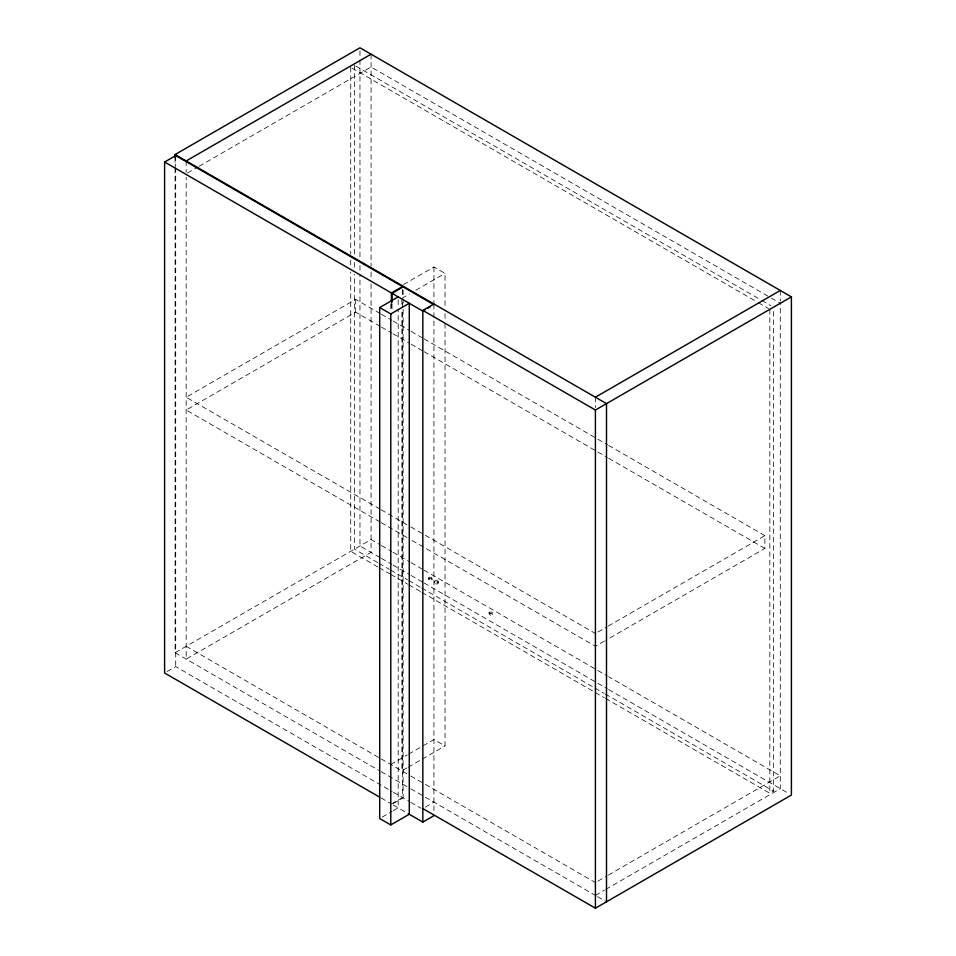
<?xml version="1.0" encoding="UTF-8"?>
<svg xmlns="http://www.w3.org/2000/svg" width="956" height="956" viewBox="0 0 956 956"><rect width="100%" height="100%" fill="white"/><g stroke="black" fill="none" stroke-linecap="round" stroke-linejoin="round"><path stroke-width="0.72" stroke-dasharray="4.78 3.58" d="M488.946 612.892L489.771 611.995L492.077 612.27L492.734 614.493L490.488 615.437L488.946 612.892L490.99 614.075L492.699 613.346M428.491 579.42L430.236 578.404A1.745 1.004 0 0 1 431.849 579.802A1.745 1.004 0 0 1 429.005 580.125L429.005 577.281L431.467 577.281A1.745 1.004 0 0 1 430.905 578.918A1.745 1.004 0 0 1 428.491 577.986M434.657 581.547L435.171 580.842A1.745 1.004 0 0 1 437.776 580.937A1.745 1.004 0 0 1 437.274 582.419L435.948 582.527A1.745 1.004 0 0 1 434.657 581.547L434.657 582.969M489.137 613.788L491.193 613.37L492.734 614.493M187.472 173.012L197.808 167.049M199.099 166.296L371.071 67.016L769.974 297.328M380.189 313.532L355.656 299.371L186.169 397.23L379.819 509.022M380.189 326.343L355.656 312.182L186.169 410.04L379.819 521.833M403.48 284.577L433.928 266.987L445.03 273.392L445.03 307.677M401.89 298.308L409.503 293.91M415.848 290.242L445.03 273.392M175.079 167.969L175.079 652.721L371.071 539.566L380.106 544.777M167.073 671.578L175.701 666.595L392.187 791.58M597.978 632.012L606.964 626.825M608.243 626.084L764.896 535.647L764.896 548.457L605.686 640.377M390.789 764.442L407.292 754.917M408.559 754.188L433.928 739.538L445.03 745.943L445.03 322.59M604.395 641.118L595.409 646.304L410.805 539.722M406.957 767.919L401.89 770.847L401.89 310.234M408.224 767.19L420.915 759.865M422.182 759.124L445.03 745.943M391.41 803.948L402.5 797.543L402.5 308.908M393.251 803.59L403.121 797.89L409.538 801.594M382.161 817.105L392.02 811.417M393.251 810.7L398.186 807.856L398.186 308.8M425.3 807.139L433.928 802.168M597.99 881.085L607.048 875.863M608.339 875.11L780.299 775.83L608.602 676.705M605.554 698.43L769.831 793.265L773.524 791.138L773.524 310.186M595.409 895.39L604.455 890.167M605.757 889.415L780.299 788.64L780.299 302.407M771.265 298.069L780.299 303.279M355.728 65.988L760.594 299.73M761.884 300.483L770.942 305.705M352.023 68.115L756.997 301.929M758.275 302.67L768.54 308.597M381.48 314.285L391.805 320.248M393.095 320.989L409.885 330.68M411.176 331.421L422.791 338.137M424.082 338.878L607.395 444.719M608.685 445.46L764.896 535.647M381.48 327.095L391.805 333.058M393.095 333.799L409.885 343.491M411.176 344.232L422.791 350.936M424.082 351.689L607.395 457.518M608.685 458.271L764.896 548.457M381.109 509.775L409.515 526.17M410.805 526.911L595.409 633.493M381.109 522.585L409.515 538.981M381.396 545.529L391.721 551.493M393.012 552.233L409.801 561.925M411.092 562.666L422.707 569.37M423.998 570.123L607.311 675.952M380.106 557.587L359.97 545.972L359.97 274.515M381.396 558.34L391.721 564.303M393.012 565.044L409.801 574.735M411.092 575.476L422.707 582.18M423.998 582.933L607.311 688.762M608.602 689.515L788.927 793.623M377.716 562.606L354.425 549.174L354.425 274.348M379.006 563.359L389.355 569.334M390.645 570.075L407.459 579.79M408.75 580.531L420.401 587.259M421.692 588L593.724 687.328M595.026 688.069L604.072 693.303M605.363 694.044L773.524 791.138M377.895 566.992L350.733 551.301L350.733 271.994M379.185 567.733L389.534 573.708M390.825 574.46L407.65 584.164M408.941 584.905L420.58 591.633M421.871 592.373L593.915 691.702M595.206 692.455L604.264 697.677M186.169 646.316L379.819 758.108M381.109 758.861L409.515 775.256M410.805 775.997L595.409 882.579M175.079 652.721L379.819 770.918M381.109 771.659L409.515 788.067M410.805 788.808L596.197 895.844M597.488 896.585L606.498 901.795M393.478 792.333L402.5 797.543M410.817 802.347L421.094 808.274M381.097 797.985L390.12 803.195M393.31 805.036L409.276 814.261M438.087 581.284L438.147 582.969A1.745 1.004 0 0 1 435.948 583.949L434.884 583.471A1.745 1.004 0 0 1 435.948 582.001A1.745 1.004 0 0 1 438.147 582.969M431.921 577.735L431.981 579.42M780.299 290.481L780.299 300.913M769.831 309.338L769.831 793.265M595.409 397.218L595.409 407.662M445.03 313.64L445.03 321.096M433.928 266.987L433.928 302.765M433.928 304.259L433.928 812.708M403.121 289.895L403.121 297.34M403.121 298.834L403.121 303.303M403.121 309.266L403.121 797.89M402.5 289.537L402.5 296.993M402.5 302.944L402.5 307.414M401.89 299.79L401.89 304.271M398.186 299.861L398.186 307.306M392.02 303.745L392.02 311.202M391.41 303.399L391.41 310.843M390.789 303.829L390.789 311.274M371.071 54.205L371.071 265.995M371.071 271.97L371.071 277.933M371.071 283.896L371.071 552.377L186.169 659.126L186.169 177.362M359.97 50.788L359.97 58.244M359.97 59.738L359.97 258.108M359.97 265.565L359.97 273.022M355.656 299.371L355.656 312.182M354.425 65.235L354.425 256.423M354.425 262.398L354.425 268.373M350.733 67.374L350.733 254.069M350.733 260.044L350.733 266.019M186.169 160.955L186.169 172.343M175.701 155.613L175.701 166.045M175.701 167.539L175.701 666.595M175.079 157.537L175.079 166.475"/><path stroke-width="1.43" d="M175.079 157.537L175.079 154.549L359.97 47.8L791.401 296.874L791.401 795.045L595.409 908.2L422.839 808.573M164.599 162.018L175.701 155.613L402.5 286.561L391.41 292.966L164.599 162.018L164.599 673L379.807 797.244M186.169 160.955L371.071 54.205M392.02 302.263L392.02 293.325L403.121 286.92L433.928 304.713M379.699 307.557L390.789 313.962L409.276 303.279L409.276 814.261L390.789 824.932L379.699 818.527L379.699 307.557L398.186 296.874M433.928 815.683L422.839 822.088L422.839 310.401L433.928 303.996M425.3 309.684L422.839 311.118L392.02 293.325M427.774 308.262L430.236 306.84M595.409 397.218L780.299 290.481M422.839 310.401L595.409 410.028L791.401 296.874M175.079 154.549L606.498 403.623L606.498 901.795M408.714 813.938L422.839 822.088M595.409 410.028L595.409 908.2M391.41 292.966L391.41 301.905M390.789 313.962L390.789 824.932"/></g></svg>
